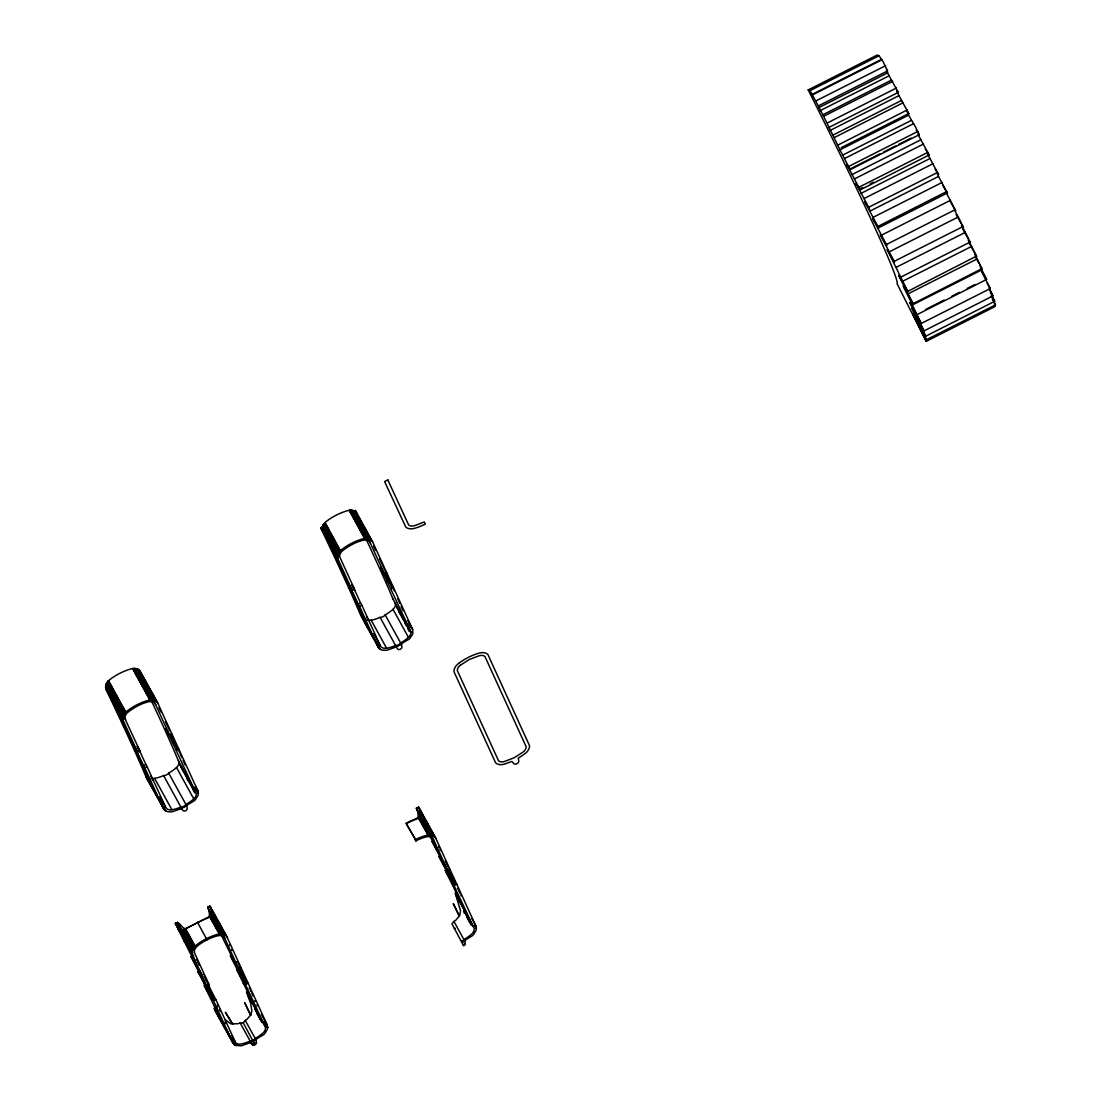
<?xml version="1.0" encoding="UTF-8"?>
<svg xmlns="http://www.w3.org/2000/svg" width="1101" height="1101" viewBox="0 0 1101 1101"><rect width="100%" height="100%" fill="white"/><g stroke="black" fill="none" stroke-linecap="round" stroke-linejoin="round"><path stroke-width="1.5" d="M226.008 935.699L223.021 934.143L219.195 933.992A10.693 7.294 -28.8 0 0 217.475 934.336L217.035 934.46A43.847 29.906 -28.8 0 0 196.79 944.699L196.418 944.988A10.693 7.294 -28.8 0 0 195.083 946.186L192.4 950.507L192.565 954.76L232.669 1042.564L235.628 1045.303L240.624 1045.84A10.693 7.294 -28.8 0 0 242.344 1045.496L250.065 1042.716L263.387 1034.857A10.693 7.294 -28.8 0 0 264.722 1033.66L267.447 1029.215L267.254 1025.072L227.15 937.281L210.387 907.293C204.098 903.701 214.461 918.33 205.749 918.647M139.249 670.11L157.87 703.278L197.974 791.082L198.166 795.225L195.455 799.656A10.693 7.294 -28.8 0 1 194.12 800.867L180.784 808.726L173.063 811.506A10.693 7.294 -28.8 0 1 171.343 811.85L167.407 811.671L164.531 810.143L146.061 777.017A245.551 9.083 63.2 0 0 106.095 689.515L105.834 685.221L108.545 680.79A10.693 7.294 -28.8 0 1 109.88 679.592L110.251 679.289A43.847 29.906 -28.8 0 1 130.496 669.064L130.936 668.94A10.693 7.294 -28.8 0 1 132.657 668.596L136.593 668.775L139.469 670.303L157.938 703.429M322.593 531.288L322.345 526.994L325.056 522.562A10.693 7.294 -28.8 0 1 326.391 521.365L326.763 521.076A43.847 29.906 -28.8 0 1 346.994 510.836L347.448 510.726A10.693 7.294 -28.8 0 1 349.168 510.369L354.164 510.905L357.178 513.809M323.088 526.828L320.776 527.985A245.551 9.083 63.2 0 1 360.756 615.487L379.226 648.613L382.102 650.14L386.038 650.319A10.693 7.294 -28.8 0 0 387.758 649.975L395.479 647.195L408.815 639.337A10.693 7.294 -28.8 0 0 410.136 638.14L412.834 633.804L412.669 629.552L372.565 541.761L369.509 538.967L364.61 538.472A10.693 7.294 -28.8 0 0 362.89 538.816L362.449 538.94A43.847 29.906 -28.8 0 0 342.205 549.179L341.847 549.468A10.693 7.294 -28.8 0 0 340.512 550.665L337.814 554.987L337.979 559.239L352.182 590.329L354.481 589.159L340.347 558.221A7.707 5.257 -28.8 0 1 342.989 550.39A49.38 33.677 -28.8 0 1 349.98 545.738A45.857 31.268 -28.8 0 1 355.004 543.082A35.191 24.002 -28.8 0 1 362.931 540.316A8.12 5.546 -28.8 0 1 370.335 543.068L384.455 574.006L386.768 572.837M411.967 820.919A28.103 1.307 -26.9 0 1 414.444 819.708C422.839 819.488 413.412 805.106 419.082 808.354L435.831 838.343L475.935 926.147L476.127 930.29L473.513 934.625A10.693 7.294 -28.8 0 1 472.081 935.919L461.952 942.167M156.741 701.709L153.741 700.153L149.929 700.002A10.693 7.294 -28.8 0 0 148.195 700.346L147.754 700.47A43.847 29.906 -28.8 0 0 127.51 710.695L127.152 710.998A10.693 7.294 -28.8 0 0 125.817 712.196L123.092 716.627L123.284 720.77L137.487 751.845L139.786 750.689L124.014 716.765M818.511 105.847L887.571 70.946L883.002 61.532L879.038 55.752L877.194 55.05L808.189 89.938L810.033 90.64C827.704 122.693 834.035 139.153 850.178 169.637L919.211 134.721L915.289 126.546L908.586 115.137L839.581 150.025M212.039 918.028C211.282 915.468 213.057 911.009 210.387 907.293M420.72 819.089C419.921 816.515 421.793 812.084 419.082 808.354M248.042 994.726L246.486 991.973L250.794 1003.851L251.868 1011.048L250.725 1015.067L247.257 1018.989A21.759 21.745 73.6 0 1 245.262 1020.393L243.266 1022.815L240.197 1022.953A21.759 21.745 73.6 0 1 237.885 1023.724L230.893 1023.847L224.673 1019.361M432.046 841.481L445.864 868.125L446.18 869.129L438.941 856.413L452.965 883.649L453.158 884.351L445.134 870.065L464.732 910.252L455.167 893.035L460.521 910.582L459.764 915.426L455.938 920.051A21.759 21.745 73.6 0 1 453.956 921.468L451.96 923.877L463.631 945.787A2.34 1.596 -28.8 0 0 465.145 943.929A2.395 1.624 -28.8 0 0 465.09 943.406L465.186 940.529M180.509 764.906L180.137 765.677M396.759 607.229L410.742 632.043M396.814 607.119L410.687 632.153M907.609 291.077L887.145 249.569L894.507 262.355L894.15 261.364L880.305 234.706L886.773 245.853L886.319 244.491L872.804 218.659L878.474 228.196L877.8 226.407L864.698 201.538L869.542 209.507L868.661 207.249L856.028 183.495L860.087 189.936L929.093 155.048L918.193 134.762M212.121 915.055L222.567 934.047M180.784 808.726L187.225 805.464M395.479 647.195L401.92 643.934M250.065 1042.716L256.505 1039.454M886.36 69.927L887.557 71.001M420.637 816.378L430.904 835.053L434.702 836.76M211.874 915.371L222.223 933.992M420.252 816.722L431.028 835.081M850.178 169.637L846.917 164.613L860.115 189.909M210.828 916.087L209.644 916.624A9.716 1.5 -27.2 0 0 208.089 917.257L187.032 927.909A9.716 1.5 -27.2 0 0 185.532 928.804L181.83 929.836L176.229 924.083A7.955 1.06 68.4 0 0 175.444 923.574C180.261 919.583 182.078 931.845 187.542 927.813M211.392 915.757L221.37 933.909M420.087 816.818L430.298 834.985M211.213 915.867L221.122 933.896M211.02 915.977L220.751 933.896M419.715 817.038L430.064 834.971M184.335 929.478L194.12 947.287M184.541 929.368L194.203 947.19M184.872 929.189L194.547 946.777M419.522 817.148L418.339 817.685A9.716 1.5 -27.2 0 0 416.77 818.332L406.049 823.135L416.15 840.724A45.857 31.268 -28.8 0 1 418.27 839.678A35.191 24.002 -28.8 0 1 426.197 836.898A8.12 5.546 -28.8 0 1 433.601 839.65L447.735 870.588L450.034 869.418M256.45 1042.867L252.624 1044.808A2.34 1.596 -28.8 0 0 254.937 1044.711A2.34 1.596 -28.8 0 0 256.45 1042.867A2.395 1.624 -28.8 0 0 256.409 1042.33L256.079 1040.06M463.232 944.919L465.145 943.929M406.255 823.713L416.15 840.724M810.033 90.64L879.038 55.752M812.221 94.397L881.213 59.509M812.896 94.672L881.887 59.784M816.309 100.728L885.3 65.84M818.635 107.76L887.626 72.872L886.814 71.111M820.094 110.678L889.085 75.79L898.361 92.553L896.613 90.323M822.516 114.944L891.507 80.07M823.699 116.238L892.691 81.35M827.402 122.927L896.407 88.039M828.53 127.633L898.21 92.429M829.961 130.524L898.966 95.636L908.931 113.857L906.591 110.472M832.617 135.285L901.609 100.397M834.297 137.57L903.302 102.682M838.288 144.878L907.265 109.962M841.205 147.685L908.669 113.582M842.444 155.227L911.435 120.339M844.605 158.503L913.61 123.615M848.843 166.361L917.821 131.432M849.807 169.127L880.483 153.631M883.539 152.076L895.815 145.869M898.884 144.327L911.146 138.12M851.926 174.646L920.918 139.758M854.555 178.885L923.56 143.997M859.014 187.225L927.978 152.282M859.537 189.166L862.606 187.61M870.272 183.743L873.341 182.188M860.982 193.391L929.987 158.503L938.561 174.564L937.804 173.518M864.079 198.552L933.07 163.664M937.667 172.362L868.689 207.305M869.556 211.309L938.547 176.435L947.479 193.308L946.502 191.835M873.065 217.365L942.071 182.477M877.841 226.476L946.791 191.519M877.58 228.279L946.571 193.391L955.819 210.965L955.159 210.043M881.488 235.174L950.493 200.286M353.063 511.662L355.362 510.506L372.633 541.898M955.31 209.603L886.36 244.56M889.264 251.84L958.255 216.966L963.499 227.467L962.88 226.627M894.15 261.364L963.155 226.476M896.338 267.254L965.329 232.366L970.449 242.715L969.362 241.009M901.251 276.901L970.242 242.014M902.641 281.278L971.646 246.39L976.656 256.533L969.458 243.486M976.546 256.093L907.651 291.421L898.636 275.291L913.073 303.601M908.146 293.802L977.151 258.928L982.051 268.85L979.67 264.791M982.009 268.603L913.059 303.738L903.233 285.985L921.303 323.584M912.812 304.757L981.817 269.869L986.592 279.558L980.702 268.837M925.79 309.381L944.19 300.078M951.856 296.21L959.522 292.329M967.187 288.448L974.853 284.581M373.748 633.763L380.327 645.736A8.079 5.505 -28.8 0 0 386.602 648.228A24.181 16.487 -28.8 0 0 395.52 645.42A4.514 3.083 -28.8 0 0 400.626 642.97A31.103 21.208 -28.8 0 0 408.457 637.396A7.239 4.941 -28.8 0 0 410.301 630.57L387.373 581.796L388.763 581.108L385.391 573.731M917.587 314.349L986.579 279.461M352.334 591.609L349.595 585.952L358.224 604.036L360.522 602.866L353.201 586.847L354.481 589.159M391.199 588.746L393.497 587.576M378.083 647.044L359.504 606.348L361.802 605.178L360.522 602.866M981.597 271.534L990.239 288.586L989.359 287.306M990.239 288.586L921.248 323.46L909.88 302.582L924.014 330.892L992.951 295.894L989.331 288.393M991.258 294.16L994.685 301.33L925.693 336.218L913.238 313.069L926.45 339.741L995.455 304.867L993.487 300.601M808.189 89.938L809.882 93.296A222.03 8.216 63.2 0 1 897.04 283.7L926.23 341.351L995.221 306.463L994.451 304.66M159.879 796.794L165.632 807.253A8.079 5.505 -28.8 0 0 171.907 809.758A24.181 16.487 -28.8 0 0 180.825 806.95A4.514 3.083 -28.8 0 0 185.931 804.501A31.103 21.208 -28.8 0 0 193.776 798.927A7.239 4.941 -28.8 0 0 195.606 792.101L165.948 728.587L169.774 735.523L172.073 734.367M172.692 743.326L174.068 742.625L170.696 735.262M137.639 753.139L134.9 747.483L143.529 765.553L145.827 764.397L138.52 748.377L139.786 750.689M176.504 750.263L178.802 749.107M163.402 808.574L144.809 767.879L147.107 766.709L145.827 764.397M191.161 956.838L197.519 967.875L175.362 923.505L177.66 922.349L192.716 949.64M209.947 906.027L212.823 912.055L210.525 913.224L207.649 907.183L209.947 906.027L227.205 937.419M419.798 815.387L416.329 808.244L418.628 807.088L435.9 838.494M178.252 929.547L180.55 928.377L177.66 922.349M213.966 914.202L213.112 912.591L210.814 913.761L211.667 915.358M178.816 930.648L181.404 930.015M211.103 914.325L213.401 913.156M211.392 914.862L213.69 913.692M419.22 814.286L421.518 813.13L418.628 807.088M419.495 814.823L421.793 813.653L424.848 819.103M185.959 939.621L183.661 940.777L186.055 939.759M191.381 957.168L193.68 955.998M233.949 1044.271L215.342 1011.007L214.2 1008.296L223.792 1025.747L204.167 985.326L212.19 999.612L211.998 998.91L197.974 971.674L200.299 970.532M198.001 971.701L200.396 970.669M198.097 971.839L199.198 973.711L201.497 972.541M231.609 1035.27L234.898 1041.257A7.239 4.941 -28.8 0 0 241.119 1044.009A31.103 21.208 -28.8 0 0 250.147 1041.051A4.514 3.083 -28.8 0 0 252.969 1040.335A4.514 3.083 -28.8 0 0 255.212 1038.491A31.103 21.208 -28.8 0 0 263.043 1032.917A7.239 4.941 -28.8 0 0 264.887 1026.091L235.229 962.577L236.605 961.889M248.317 995.249L256.079 1009.424L236.454 969.004L238.931 968.109M206.754 985.849L209.066 984.679L194.932 953.741A8.12 5.546 -28.8 0 1 197.506 945.938A35.191 24.002 -28.8 0 1 204.525 941.162A45.857 31.268 -28.8 0 1 207.043 939.882A45.857 31.268 -28.8 0 1 209.575 938.602A35.191 24.002 -28.8 0 1 217.503 935.836A8.12 5.546 -28.8 0 1 224.907 938.589L239.041 969.527L241.339 968.357M207.676 985.381L214.42 1000.121L210.594 993.185L211.984 992.483L205.24 977.743L209.066 984.679M241.959 977.316L243.335 976.628L239.302 967.779M461.608 941.424A4.514 3.083 -28.8 0 0 463.906 939.566A31.103 21.208 -28.8 0 0 471.737 933.992A7.239 4.941 -28.8 0 0 473.568 927.152L450.653 878.392L452.029 877.69L447.983 868.84M243.211 983.565L245.509 982.395M213.498 1000.589L215.796 999.419L211.984 992.483M245.771 984.266L248.083 983.097M454.465 885.328L456.764 884.172M214.585 1008.929L216.883 1007.773M215.768 1011.668L216.58 1011.241L215.727 1011.599M456.681 896.434L458.016 895.76L456.654 896.365M462.09 942.484L464.773 941.135M454.341 928.749L455.277 928.281M188.175 927.524L189.413 926.904A28.103 1.307 -26.9 0 1 191.918 925.611M418.504 817.616L428.275 835.012L429.555 834.957M209.809 916.555L219.594 933.951M183.482 929.85L193.528 948.126M182.821 930.001L193.198 948.663M428.413 834.998L427.89 835.053A10.693 7.294 -28.8 0 0 426.17 835.411L425.715 835.521A43.847 29.906 -28.8 0 0 415.173 839.719L415.738 840.944M182.463 929.987L192.978 949.09M380.464 649.507L375.317 640.479M365.009 621.404L362.642 618.941M165.59 810.942L162.852 806.29M380.01 649.246L364.403 621.033M165.233 810.708L146.061 777.017M147.562 778.999L151.429 785.398M929.093 155.048L925.377 149.034M992.882 295.825L989.565 289.893M923.945 330.768L911.958 308.445L925.748 336.328M147.259 778.737L164.751 810.35M919.101 134.666L916.252 130.179M396.195 647.223L397.667 648.916A2.34 1.596 -28.8 0 0 400.365 649.205A2.34 1.596 -28.8 0 0 401.837 646.81L401.507 644.539M181.5 808.753L182.986 810.446A2.34 1.596 -28.8 0 0 185.67 810.721A2.34 1.596 -28.8 0 0 187.142 808.34L186.812 806.07M250.767 1042.743L252.253 1044.436A2.395 1.624 -28.8 0 0 252.514 1044.849M956.191 214.709L957.443 216.801M432.06 841.494L438.528 852.614L430.064 836.416M994.685 301.33L991.45 295.536M455.277 882.988L455.264 882.493M220.833 1018.934L220.062 1017.902M218.576 1015.81L217.668 1014.572L234.43 1044.643M432.198 833.457L432.225 832.948M995.455 304.867L994.891 303.972M926.45 339.741L913.445 315.037L926.23 341.351M214.144 998.001L214.296 997.754M239.426 966.403L239.481 965.894M231.705 949.833L232.146 950.383L231.829 949.461M246.431 981.679L245.977 980.922M236.632 969.265L244.477 983.289L232.572 960.402L230.26 955.351L237.527 968.054L221.384 935.355M232.655 1024.205L225.375 1012.259L232.806 1024.205M365.67 538.251A245.551 9.083 63.2 0 1 393.043 599.164L393.126 599.302M394.942 602.619L395.135 602.935A7.239 4.941 -28.8 0 1 393.016 609.307A31.103 21.208 -28.8 0 1 385.185 614.881A4.514 3.083 -28.8 0 1 380.079 617.331A24.181 16.487 -28.8 0 1 371.147 620.138A8.079 5.505 -28.8 0 1 367.239 619.808M151.635 701.186A245.551 9.083 63.2 0 1 178.348 760.695L178.637 761.163A7.239 4.941 -28.8 0 1 176.504 767.521A31.103 21.208 -28.8 0 1 168.673 773.095A4.514 3.083 -28.8 0 1 163.567 775.544A24.181 16.487 -28.8 0 1 154.649 778.352A8.079 5.505 -28.8 0 1 151.291 778.228M223.324 932.093L222.829 931.253M962.756 228.925L967.889 238.311M929.987 158.503L927.716 154.36M935.217 169.1L936.937 172.045M425.592 820.396L431.812 831.998M218.397 921.895L214.227 914.67M938.547 176.435L937.364 174.275M942.662 185.078L945.731 190.487M429.885 829.452L431.523 832.315M962.632 226.2L962.013 225.099M954.897 209.603L950.369 201.524M994.616 303.504L993.597 301.66M954.691 210.552L958.255 216.966M218.672 922.39L222.705 930.084M989.07 286.783L987.184 283.274M431.592 835.191L420.954 815.882L431.482 835.164M222.911 934.116L212.273 914.807L222.801 934.102M958.214 218.191L961.256 223.723M961.476 225.347L965.329 232.366M355.609 511.759L371.436 540.178M355.183 511.456L370.968 539.793M354.742 511.194L370.555 539.504M354.453 511.043L370.101 539.242M354.054 510.864L369.812 539.091M353.751 510.754L369.399 538.926M353.435 510.644L369.096 538.816M353.104 510.561L368.766 538.719M352.76 510.479L368.436 538.623M352.54 510.437L368.106 538.554M352.182 510.369L367.872 538.513M368.697 540.109L370.335 543.068M351.948 510.341L367.514 538.458M351.714 510.314L367.28 538.43M351.467 510.3L367.032 538.403M351.095 510.272L366.784 538.389M350.847 510.272L366.413 538.375M350.586 510.272L366.165 538.361M350.338 510.272L365.917 538.375M350.077 510.286L365.656 538.375M349.815 510.3L365.394 538.389M388.763 581.108L392.575 588.044L385.845 573.304M349.567 510.327L365.133 538.417M364.871 538.444L349.306 510.355L364.61 538.472M384.455 574.006L380.643 567.056L387.373 581.796M407.755 620.592L412.669 629.552M409.063 624.074L410.701 627.033M393.043 599.164L410.301 630.57M399.195 611.674L404.026 620.647M405.705 623.496L409.71 630.997M399.085 611.881L403.957 620.758M408.031 628.148L409.531 631.327M404.59 622.56L406.214 625.519M407.838 628.478L409.462 631.437M393.016 609.307L408.457 637.396M385.185 614.881L400.626 642.97M380.079 617.331L395.52 645.42M325.056 522.562L340.415 550.761M324.878 522.755L340.223 550.954M340.14 551.05L324.685 522.961L339.961 551.257M324.423 523.264L339.782 551.463M324.258 523.457L339.617 551.67M324.093 523.663L339.466 551.876M323.942 523.87L339.301 552.083M323.79 524.09L339.163 552.289M323.639 524.296L339.012 552.496M323.501 524.503L338.874 552.716M323.364 524.723L338.75 552.922M323.24 524.929L338.626 553.142M323.116 525.149L338.502 553.363M322.992 525.37L338.337 553.679M322.841 525.686L338.227 553.899M322.731 525.906L338.09 554.23M322.593 526.237L338.007 554.45M322.51 526.457L337.883 554.766M322.4 526.787L337.787 555.097M322.304 527.104L337.704 555.427M322.221 527.434L337.635 555.744M322.166 527.751L337.58 556.074M322.111 528.081L337.525 556.5M322.07 528.508L337.512 556.913M322.056 528.92L337.512 557.326M320.776 527.985L338.048 559.391M371.147 620.138L386.602 648.228M350.902 588.003L352.182 590.329M367.431 618.79L368.34 620.441L366.509 616.436M358.224 604.036L359.504 606.348M369.991 630.336L371.615 633.295M365.56 622.739L367.266 625.74M368.807 628.643L370.528 631.657M379.68 649.012L363.839 620.592L379.226 648.613M419.564 809.607L434.317 836.443M420.004 810.845L433.904 836.141M420.376 812.07L433.464 835.879M420.637 813.047L433.078 835.687M420.802 813.763L432.776 835.549M420.954 814.479L432.473 835.439M421.036 815.125L432.142 835.329M421.022 815.593L431.826 835.246M416.329 808.244L420.499 815.813M420.761 816.213L431.138 835.095M431.964 836.677L433.601 839.65M420.486 816.502L430.67 835.026M419.894 816.928L429.817 834.957M419.412 817.203L429.307 834.957M419.206 817.3L429.06 834.957M418.999 817.396L428.798 834.971M418.779 817.492L428.537 834.985M452.029 877.69L455.842 884.626L449.112 869.886M447.735 870.588L443.909 863.652L450.653 878.392M418.339 817.685L428.014 835.04M471.765 918.523L475.935 926.147M474.751 925.157L476.403 928.157M474.765 925.267L476.416 928.363M456.309 895.746L473.568 927.152M464.347 910.857L470.829 922.638M463.714 910.1L470.058 921.84M463.879 910.816L470.058 922.074M467.292 917.67L468.888 920.587M467.306 917.917L471.242 925.308M453.956 921.468L463.906 939.566M138.85 669.793L156.438 701.447M138.409 669.518L156.025 701.144M138.038 669.312L155.585 700.869M137.749 669.174L155.213 700.676M137.35 669.009L154.911 700.539M137.033 668.899L154.512 700.374M136.703 668.802L154.181 700.277M136.483 668.747L153.865 700.181M136.139 668.679L153.631 700.126M135.918 668.637L155.64 704.599L169.774 735.523M135.561 668.582L153.067 700.016M135.313 668.555L152.709 699.975M135.079 668.527L152.461 699.947M134.707 668.5L152.213 699.919M134.46 668.5L151.855 699.906M134.212 668.486L151.594 699.892M133.95 668.5L151.346 699.892M133.703 668.5L151.085 699.906M133.441 668.513L150.837 699.919M133.18 668.541L150.576 699.933M174.068 742.625L177.88 749.575L171.15 734.835M132.918 668.568L150.314 699.961M132.794 668.582L150.053 699.988M132.657 668.596L149.929 700.002M195.483 786.527L197.974 791.082M198.441 793.105L195.152 787.022L198.455 793.312M178.348 760.695L195.606 792.101M181.28 766.516L191.973 785.963M180.413 765.126L193.515 789.169M180.303 765.346L193.404 789.376M181.018 767.053L185.945 776.026M187.597 779.026L193.294 789.596M186.523 777.953L188.175 780.953M193.102 789.926L194.753 792.913M176.504 767.521L193.776 798.927M168.673 773.095L185.931 804.501M163.567 775.544L180.825 806.95M108.545 680.79L125.817 712.196M108.462 680.886L125.624 712.388M108.27 681.079L125.445 712.581M108.091 681.285L125.363 712.677M108.008 681.381L125.184 712.884M107.829 681.588L125.019 713.09M107.664 681.78L124.853 713.297M107.499 681.987L124.688 713.503M107.347 682.207L124.537 713.709M107.196 682.414L124.385 713.916M107.058 682.62L124.248 714.136M106.921 682.84L124.124 714.343M106.783 683.047L123.986 714.563M106.659 683.267L123.862 714.783M106.549 683.487L123.697 715.1M106.384 683.804L123.587 715.32M106.274 684.024L123.491 715.54M106.178 684.244L123.353 715.87M106.054 684.574L123.229 716.187M105.93 684.891L123.161 716.407M105.861 685.111L123.064 716.737M105.765 685.441L122.982 717.068M105.696 685.758L122.899 717.494M105.613 686.198L122.858 717.811M105.586 686.515L122.817 718.237M105.558 686.928L122.817 718.747M105.558 687.451L122.83 718.857M106.026 689.364L123.353 720.921M154.649 778.352L171.907 809.758M136.207 749.533L137.487 751.845M150.906 776.301L153.039 780.637M143.529 765.553L144.809 767.879M158.654 797.73L160.306 800.716M150.878 784.063L155.902 793.092M157.457 796.037L160.209 800.661M160.842 802.065L162.48 805.051M164.035 807.996L165.769 811.038M152.984 788.344L161.393 803.4M210.883 908.531L225.636 935.368M211.309 909.784L225.223 935.079M211.681 911.009L224.769 934.804M211.887 911.738L224.48 934.666M212.108 912.701L224.095 934.488M212.259 913.417L223.778 934.377M212.355 914.064L223.462 934.267M212.328 914.532L223.131 934.171M207.649 907.183L211.805 914.752M223.269 935.602L224.907 938.589M211.805 915.44L221.975 933.965M211.571 915.647L221.618 933.923M210.731 916.128L220.627 933.896M210.525 916.225L220.365 933.896M210.305 916.321L220.104 933.909M210.098 916.417L219.856 933.923M243.335 976.628L247.161 983.565L240.417 968.825M235.229 962.577L239.041 969.527M209.644 916.624L219.333 933.978M261.432 1014.461L267.254 1025.072M264.419 1021.081L267.722 1027.095M264.433 1021.219L267.722 1027.508M266.112 1024.687L267.708 1027.715M247.615 994.685L264.887 1026.091M262.134 1021.577L254.854 1008.323L255.267 1010.099M254.937 1008.681L262.148 1022.21M255.955 1011.158L262.148 1022.416M257.001 1013.691L261.006 1020.751M197.368 922.06L207.043 939.882L206.493 938.644M245.262 1020.393L255.212 1038.491M243.266 1022.815L254.937 1044.711L252.969 1040.335M250.629 1041.477L252.253 1044.436M240.197 1022.953L250.147 1041.051M185.532 928.804L195.083 946.186M185.422 928.872L194.905 946.378M185.092 929.065L194.726 946.571M184.762 929.244L194.368 946.984M193.969 947.493L184.115 929.588L185.312 931.529M183.908 929.671L193.817 947.7M183.688 929.767L193.666 947.92M183.151 929.932L193.322 948.443M182.697 930.001L193.088 948.883M192.813 949.42L182.092 929.932L192.868 949.31M181.527 929.657L192.634 949.86M180.991 929.23L192.51 950.191M180.426 928.721L192.4 950.507M179.862 928.198L192.303 950.837M179.312 927.661L192.235 951.168M178.761 927.097L192.18 951.484M178.045 926.313L192.124 951.911M177.344 925.501L192.097 952.337M176.477 924.441L192.097 952.847M175.362 923.505L192.634 954.911M199.198 973.711L205.213 984.39L191.079 956.741M234.637 1042.606L236.247 1045.537M236.137 1045.51L234.389 1042.468L235.82 1045.386M219.815 1017.544L222.98 1023.311M226.682 1029.93L228.526 1033.399M231.898 1039.193L235.132 1045.083M218.851 1016.209L224.356 1025.939M224.618 1026.71L230.632 1037.459M231.21 1038.711L234.774 1044.877M215.342 1011.007L232.669 1042.564M968.123 239.894L971.646 246.39M450.708 873.506L451.493 874.992M209.74 988.767L210.525 990.253M974.922 254.771L977.151 258.928M203.011 973.986L203.396 974.702M975.83 257.565L978.899 263.345M980.262 266.951L981.817 269.869M459.296 916.211L453.268 903.618L459.406 916.128M250.615 1015.136L244.587 1002.557L250.725 1015.067M181.128 929.478L180.55 928.377M457.438 888.328L457.865 889.14M242.812 973.931L243.225 974.729M992.373 299.334L992.799 300.16M196.363 959.411L196.79 960.223M249.17 988.065L249.61 988.904M445.203 861.037L446.07 862.744M451.919 875.79L452.346 876.63M204.236 976.298L204.662 977.137M210.952 991.051L212.699 994.478M254.716 1000.699L255.157 1001.552M990.391 292.439L990.817 293.293M243.665 975.569L244.546 977.289M217.324 1005.227L217.764 1006.08M229.503 944.741L229.944 945.608M991.368 296.348L992.249 298.082M458.732 890.819L459.172 891.686M237.389 961.668L237.83 962.535M438.638 846.669L439.065 847.536M197.657 961.93L198.097 962.797M453.227 878.35L453.667 879.217M250.477 990.611L250.918 991.492M887.626 72.872L889.085 75.79M446.511 863.611L446.951 864.478M205.543 978.858L205.983 979.725M459.612 892.553L460.039 893.406M898.966 95.636L896.806 91.149M238.256 963.403L239.096 965.095M244.972 978.156L245.399 979.009M992.675 298.935L993.088 299.789M198.538 963.664L199.364 965.343M454.094 880.084L454.892 881.722M213.126 995.332L213.924 996.983M439.918 849.256L440.524 850.536M447.378 865.331L448.162 866.955M206.396 980.578L206.809 981.418M251.757 993.185L252.157 993.997M256.891 1004.993L257.29 1005.819M219.484 1009.507L220.255 1011.103M460.851 895.072L461.223 895.842M225.003 1022.141L225.733 1023.655M246.211 980.661L246.583 981.431M252.528 994.781L252.996 995.896M361.802 605.178L380.327 645.736M354.632 590.439L351.893 584.782L353.724 588.787M140.611 671.885L140.667 672.023A245.551 9.083 63.2 0 1 144.314 679.661M147.107 766.709L165.632 807.253M139.937 751.969L137.198 746.313L139.029 750.318M215.796 999.419L234.898 1041.257M207.236 985.808L210.594 993.185M907.004 111.889L906.687 111.173M223.118 930.937L223.531 931.886M464.085 911.834L464.209 913.197M200.767 920.973A29.383 4.542 -27.2 0 1 202.061 920.353M198.841 922.005A37.957 5.863 -27.2 0 1 199.68 921.578M203.272 919.858A28.103 1.307 -26.9 0 1 205.144 918.95M195.042 923.932A37.957 5.863 -27.2 0 1 195.469 923.711M196.308 923.285A37.957 5.863 -27.2 0 1 197.574 922.652M192.799 925.363A29.383 4.266 -27.2 0 1 193.391 925.033M194.588 924.4A29.383 4.266 -27.2 0 1 195.194 924.083M410.095 821.731A29.383 4.542 -27.2 0 1 411.389 821.112M407.521 823.066A37.957 5.863 -27.2 0 1 408.788 822.433M116.087 707.695A287.196 10.625 63.2 0 1 156.053 795.197M145.043 681.175A245.551 9.083 63.2 0 1 147.864 687.12M145.222 680.294A304.619 11.271 63.2 0 1 148.704 687.643M150.066 690.533A304.619 11.271 63.2 0 1 152.089 694.827M150.672 690.203A288.517 10.68 63.2 0 1 154.883 699.094M158.957 707.723A288.517 10.68 63.2 0 1 160.939 711.948M165.425 721.54A288.517 10.68 63.2 0 1 169.692 730.747M170.985 733.569A288.517 10.68 63.2 0 1 173.05 738.069M173.724 739.555A288.517 10.68 63.2 0 1 176.366 745.349M177.646 748.171A288.517 10.68 63.2 0 1 179.504 752.3M180.11 753.648A288.517 10.68 63.2 0 1 181.885 757.612M183.027 760.199A288.517 10.68 63.2 0 1 185.092 764.878M125.652 719.751A7.707 5.257 -28.8 0 1 128.294 711.92A49.38 33.677 -28.8 0 1 135.285 707.269A45.857 31.268 -28.8 0 1 140.309 704.612A35.191 24.002 -28.8 0 1 148.236 701.832A8.12 5.546 -28.8 0 1 155.64 704.599M110.637 697.773A304.619 11.271 63.2 0 1 150.603 785.274M355.362 510.506A245.551 9.083 63.2 0 1 359.009 518.144M330.782 546.165A287.196 10.625 63.2 0 1 370.748 633.667M365.367 528.686A288.517 10.68 63.2 0 1 368.876 536.104M369.578 537.563A288.517 10.68 63.2 0 1 370.954 540.467M373.652 546.206A288.517 10.68 63.2 0 1 375.634 550.417M379.487 558.661A288.517 10.68 63.2 0 1 384.387 569.217M384.978 570.511A288.517 10.68 63.2 0 1 387.745 576.552M389.093 579.498A288.517 10.68 63.2 0 1 391.061 583.819M391.695 585.237A288.517 10.68 63.2 0 1 394.199 590.769M397.722 598.669A288.517 10.68 63.2 0 1 399.787 603.348M401.108 606.362A288.517 10.68 63.2 0 1 402.994 610.711M359.903 518.764A304.619 11.271 63.2 0 1 363.399 526.113M364.073 527.572A304.619 11.271 63.2 0 1 365.436 530.448M325.332 536.256A304.619 11.271 63.2 0 1 365.298 623.758M458.622 663.421L458.25 663.71A10.693 7.294 -28.8 0 0 453.929 671.569L495.629 762.855A10.693 7.294 -28.8 0 0 504.162 764.218L511.882 761.438L513.644 763.433A2.849 1.941 -28.8 0 0 516.906 763.764A2.849 1.941 -28.8 0 0 518.709 760.874L518.323 758.176L525.218 753.579A10.693 7.294 -28.8 0 0 529.54 745.721L487.839 654.421A10.693 7.294 -28.8 0 0 479.307 653.058L478.852 653.182A43.847 29.906 -28.8 0 0 458.622 663.421M460.438 665.169L460.177 665.376A7.088 4.831 -28.8 0 0 457.3 670.523L498.519 760.75A7.088 4.831 -28.8 0 0 504.134 761.603L514.181 757.777L523.292 751.914A7.088 4.831 -28.8 0 0 526.168 746.767L484.949 656.54A7.088 4.831 -28.8 0 0 479.334 655.687L469.287 659.513L460.438 665.169M387.827 479.94L384.607 481.564L405.774 527.049A10.693 7.294 -28.8 0 0 414.306 528.411L414.747 528.287A43.847 29.906 -28.8 0 0 425.289 524.104L424.325 521.97L414.265 525.796A7.088 4.831 -28.8 0 1 408.65 524.943L387.827 479.94M364.211 617.592L363.302 615.941L366.041 621.597L364.211 617.592M149.516 779.123L148.607 777.471L151.346 783.128L149.516 779.123"/></g></svg>
